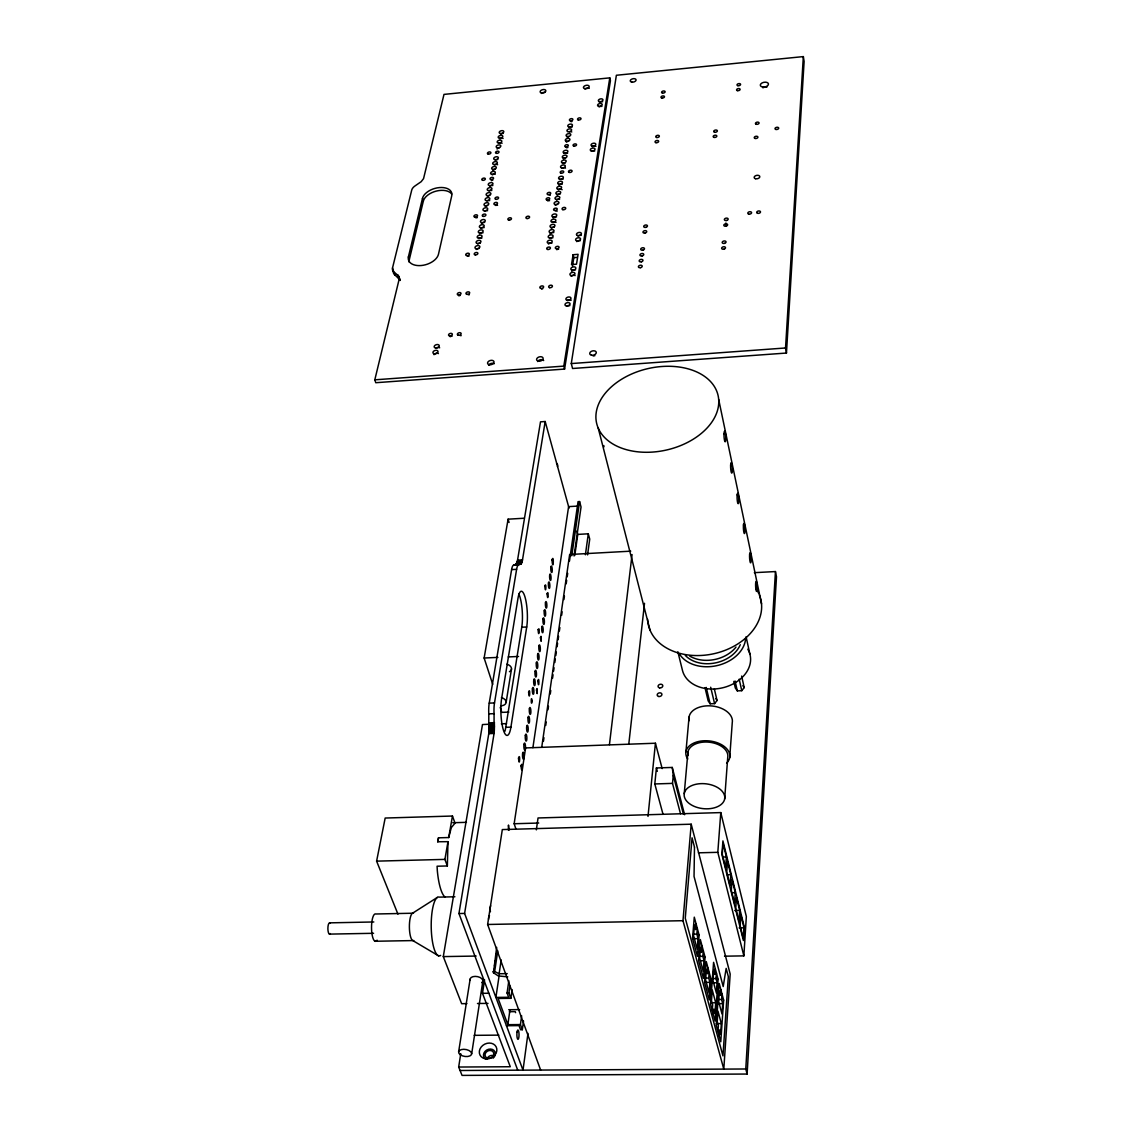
<?xml version="1.0" encoding="UTF-8"?>
<svg xmlns="http://www.w3.org/2000/svg" width="1132" height="1132" viewBox="0 0 1132 1132"><rect width="100%" height="100%" fill="white"/><g stroke="black" fill="none" stroke-linecap="round" stroke-linejoin="round"><path stroke-width="1.5" d="M517.734 1070.179L458.955 913.538L488.783 733.649L488.798 713.868A14.603 3.552 87.9 0 1 489.222 703.142L511.607 569.594A13.768 3.212 87 0 1 513.631 565.179L516.107 564.203L517.409 560.977L540.502 421.84L545.185 421.514L569.028 508.169M527.979 1033.36L523.012 1070.15L464.601 913.425L494.076 733.451L494.076 713.655A14.617 3.523 87.9 0 1 494.5 702.93L516.617 569.325A13.768 3.184 87 0 1 518.626 564.91L521.074 563.934L522.361 560.708L545.185 421.514M460.766 1053.722L458.672 1067.037L462.054 1075.4L747.106 1074.042L745.776 1068.99L775.448 571.561L754.351 572.665M747.106 1074.042L776.495 576.782L775.448 571.561M786.457 353.043L785.537 347.977L803.338 56.6L616.374 75.264L571.278 363.57L572.566 368.494L786.457 353.043L804.116 61.453L803.338 56.6M724.537 956.186L743.866 955.875L746.342 916.496L720.773 812.592L538.04 817.969L536.342 829.869M744.007 927.801L743.328 938.428L740.172 925.792L740.866 915.151L744.007 927.801L739.125 927.886M739.677 910.369L738.984 921.009L735.772 908.175L736.479 897.52L739.677 910.369L734.753 910.468M735.276 892.667L734.555 903.322L731.3 890.276L732.036 879.606L735.276 892.667L731.979 892.738M719.089 1035.624L719.485 1029.936L720.617 1034.068L721.339 1023.569L717.971 1011.131L717.235 1021.644L718.367 1025.804L717.971 1031.478M720.886 989.778L720.49 995.325L719.386 991.151L718.65 1001.509L722.004 1013.961L722.711 1003.617L721.608 999.471L721.99 993.938M730.805 874.668L730.069 885.351L726.758 872.093L727.522 861.41L730.805 874.668L727.48 874.753M712.254 1010.551L712.665 1004.848L711.504 1000.603L712.283 990.076L715.707 1002.754L714.957 1013.282L713.811 1009.065L713.401 1014.767M716.415 972.968L716.004 978.529L717.136 982.746L716.4 993.118L712.976 980.425L713.74 970.039L714.872 974.284L715.283 968.737M726.404 856.952L725.64 867.636L722.287 854.165L723.065 843.467L726.404 856.952L723.065 857.037M729.716 757.577L732.263 722.612A21.791 13.81 5.9 0 0 710.174 705.844A21.791 13.81 5.9 0 0 689.232 720.631M743.866 955.875L717.815 852.325L720.773 812.592M708.009 968.072L707.585 973.732L706.41 969.402L705.604 979.958L709.127 992.891L709.905 982.335L708.745 978.048L709.17 972.388M724.664 798.951A20.404 12.494 6.1 0 0 696.322 784.193A20.404 12.494 6.1 0 0 692.416 805.517A20.404 12.494 6.1 0 0 724.664 798.951L727.734 757.322A20.079 12.537 6 0 0 707.358 742.054A20.079 12.537 6 0 0 688.086 755.412M698.232 951.955L701.67 951.899L702.109 946.225M701.67 951.899L700.482 947.484L699.647 958.068L703.241 971.256L704.047 960.686L702.859 956.299L703.297 950.639M697.312 928.438L696.859 934.112L698.076 938.584L697.227 949.182L693.576 935.725L694.425 925.113L695.656 929.627L696.109 923.938M691.199 824.195L730.182 974.072L723.801 1069.103L682.978 920.698L691.199 824.195L502.325 829.572L487.623 924.476L540.629 1070.065M397.969 914.189L376.602 861.141L385.177 818.04L452.46 816.031L455.036 823.148L451.314 827.619L448.711 837.538L438.494 837.822L437.773 841.741L447.989 841.67L447.352 865.966L437.079 866.221L437.32 870.621A37.526 9.749 89 0 0 444.848 896.94M685.935 751.86L689.063 717.009M684.237 793.631L687.931 752.129M725.754 224.603L725.909 222.976M680.502 813.752L672.507 783.386L673.257 775.349L672.238 767.439L656.404 767.977L654.805 783.952L663.027 814.276M647.999 816.398L655.428 743.229L525.588 747.927L514.154 823.742L515.768 828.567M628.826 743.781L644.518 603.285M609.441 744.63L632.066 554.567M506.443 1025.734L519.022 1025.606L520.536 1029.738L522.333 1029.724L520.437 1024.559L521.654 1015.814M585.4 554.765L588.3 533.809L577.773 534.403L576.853 531.05M522.333 1029.724L523.536 1020.965M587.565 554.878L589.73 539.101L588.3 533.809M520.437 1024.559L507.858 1024.672L498.122 998.466L510.843 998.311L508.891 992.99L509.895 986M571.773 555.77L579.584 501.561L578.056 501.646L569.467 561.104M510.843 998.311L512.088 989.58M574.051 555.953L581.041 506.995L579.584 501.561M507.858 1024.672L509.853 1010.664M574.787 555.416L577.773 534.403M541.789 746.865L569.651 554.51L630.736 551.171M499.269 974.723L495.901 997.433L508.636 997.278L507.065 993.019L508.834 980.779M543.445 741.205L543.954 737.71M545.723 725.471L546.232 721.975M548.001 709.736L548.496 706.241M550.265 694.001L550.775 690.506M552.543 678.266L553.053 674.757M553.548 671.262L554.057 667.767M554.822 662.517L555.317 659.022M555.826 655.527L556.336 652.032M557.086 646.782L557.595 643.287M558.104 639.792L558.6 636.297M559.364 631.048L559.873 627.553M561.642 615.313L562.137 611.818M563.906 599.578L564.415 596.069M566.184 583.829L566.693 580.334M567.189 576.839L567.698 573.344M507.221 973.633L499.127 973.746L501.179 959.922M532.903 747.658L568.604 506.627L577.716 506.089M507.773 976.859L498.292 975.926L493.467 972.756L496.665 947.371M493.467 972.756L493.991 969.303M494.514 965.837L495.292 960.658M495.802 957.205L496.325 953.752M499.127 973.746L494.656 971.539L497.769 950.809M471.662 1053.892L482.855 980.991M458.672 1067.037L510.277 1066.74L482.501 993.33L484.567 979.831M392.521 267.93A10.018 6.085 -17.1 0 0 394.205 272.274L398.351 275.656L399.285 278.684L374.805 379.828L375.767 382.715L564.585 369.074L610.431 80.712L609.794 77.867L443.999 94.395L423.552 178.63L421.203 181.672L415.486 185.606A9.65 5.646 -16.3 0 0 411.723 190.091L392.521 267.93L393.412 270.774A10.018 6.085 -17.1 0 0 395.096 275.118L400.035 279.929M458.616 1051.968L470.134 979.138M510.914 727.126L526.72 626.987A21.536 4.967 87.2 0 0 524.908 596.72A21.536 4.967 87.2 0 0 517.975 598.347L501.632 698.515A22.513 5.349 87.8 0 0 503.471 730.296A22.513 5.349 87.8 0 0 510.914 727.126L505.763 727.324A22.498 5.391 87.9 0 1 504.886 731.329M505.763 727.324L521.753 627.227A21.522 5.009 87.2 0 0 518.753 593.89M564.585 369.074L563.807 366.117L609.794 77.867M500.981 705.816A6.707 4.245 9.5 0 0 506.131 702.293L511.523 668.899M573.103 254.728L571.504 264.591L576.499 264.18L578.084 254.318L573.103 254.728L573.839 257.643L572.495 265.864M466.922 1003.617L461.644 1003.688L443.291 956.597L482.473 724.565L494.557 723.942M492.731 684.365L484.128 658.017L508.098 519.178L523.819 518.258M447.352 865.966L444.904 859.386L447.989 841.67M448.711 837.538L452.46 816.031M437.759 841.953L438.494 837.822M408.44 256.738L422.491 198.341A15.183 8.943 -16.1 0 1 439.329 187.587A15.183 8.943 -16.1 0 1 451.753 195.709L438.48 254.219A15.607 9.452 -16.7 0 1 421.104 265.539A15.607 9.452 -16.7 0 1 408.44 256.738L409.317 259.596A15.593 9.452 -16.7 0 0 409.204 262.143M409.317 259.596L423.326 201.171L422.491 198.341M508.947 830.294L508.48 825.044L508.452 830.322M733.805 681.379L735.305 687.959L737.314 690.874L741.771 690.69L744.205 687.591L741.63 676.073M705.01 687.747L708.151 700.864L710.132 703.793L714.589 703.623L717.051 700.496L714.349 689.02M412.515 913.241L437.362 897.407M573.839 257.643L577.15 257.374M571.278 363.57L785.537 347.977M374.805 379.828L563.807 366.117M517.565 560.142L522.517 559.873M517.409 560.977L522.361 560.708M517.225 561.741L522.192 561.472M517.041 562.42L521.993 562.151M516.829 563L521.781 562.731M516.602 563.495L521.555 563.227M516.348 563.906L521.328 563.637M516.107 564.203L521.074 563.934M515.569 564.5L520.805 564.132M513.631 565.179L518.626 564.91M511.607 569.594L516.617 569.325M521.753 627.227L526.72 626.987M484.128 658.017L497.896 657.395M508.226 656.928L518.569 656.461M489.222 703.142L494.5 702.93M508.848 712.099L501.858 712.368L500.245 707.429M488.798 713.868L494.076 713.655M489.222 722.867L494.5 722.655M501.349 723.829L506.499 723.631M489.307 725.428L494.599 725.216M489.321 726.702L494.599 726.489M489.293 727.961L494.585 727.749M489.25 729.178L494.528 728.98M489.166 730.381L494.458 730.182M489.066 731.527L494.359 731.329M488.939 732.616L494.231 732.418M488.783 733.649L494.076 733.451M654.805 783.952L672.507 783.386M452.786 822.738L466.455 822.341M514.154 823.742L538.733 823.035M698.402 852.821L717.815 852.325M376.602 861.141L444.904 859.386M454.894 896.77L439.372 897.124A29.46 7.712 89.4 0 0 431.235 927.872A29.46 7.712 89.4 0 0 440.645 955.394M458.955 913.538L464.601 913.425M329.737 922.849L373.815 921.972M487.623 924.476L682.978 920.698M329.454 934.112L373.588 933.292M693.392 934.169L696.859 934.112M375.06 941.258L412.812 940.579L438.636 955.847M692.883 938.683L698.076 938.584M443.291 956.597L476.162 956.059M699.42 956.356L702.859 956.299M700.623 960.728L704.047 960.686M493.028 971.567L494.656 971.539M705.335 978.09L708.745 978.048M712.665 978.572L716.004 978.529M706.51 982.378L709.905 982.335M712.127 982.817L717.136 982.746M482.501 993.33L488.868 993.245M507.065 993.019L508.891 992.99M718.282 999.514L721.608 999.471M477.478 1003.504L488.019 1003.377M710.655 1002.825L715.707 1002.754M717.745 1003.674L722.711 1003.617M508.707 1009.73L519.673 1009.603M509.343 1011.697L515.216 1011.626L515.598 1012.673M716.33 1023.625L721.339 1023.569M474.209 1035.341L498.858 1035.129M460.073 1070.49L745.776 1068.99M742.861 685.652L744.205 687.591M715.735 698.543L717.051 700.496M394.205 272.274L395.096 275.118M398.945 276.576L400.162 280.453M398.351 275.656L399.582 278.953M397.94 275.246L398.846 278.104M397.474 274.878L398.379 277.736M508.098 519.178L509.075 522.475M656.404 767.977L657.31 771.345M655.428 743.229L662.178 768.586M672.238 767.439L684.619 814.729M673.257 775.349L683.431 814.191M598.234 428.137L649.994 630.043M677.856 651.749L682.497 670.526A34.696 26.093 -12.2 0 0 726.319 686.77A34.696 26.093 -12.2 0 0 747.799 649.188M706.198 687.407L710.132 703.793M710.684 687.223L714.589 703.623M735.064 681.011L737.314 690.874M739.182 679.172L741.771 690.69M746.087 636.722L749.851 653.928M718.678 399.44A62.288 41.742 -12.9 0 1 629.505 450.451A62.288 41.742 -12.9 0 1 623.831 377.932A62.288 41.742 -12.9 0 1 718.678 399.44L761.525 603.894M413.788 940.508A13.782 3.736 89.6 0 1 409.388 927.094A13.782 3.736 89.6 0 1 413.491 913.213L375.881 913.991A13.725 3.92 89.8 0 0 371.579 929.613A13.725 3.92 89.8 0 0 377.069 940.183M330.318 933.575A5.646 1.712 -89.9 0 1 327.884 928.749A5.646 1.712 -89.9 0 1 330.176 923.16M470.261 980.086A6.424 3.566 9.3 0 1 477.69 976.661A6.424 3.566 9.3 0 1 481.808 982.647M735.998 647.08A30.861 22.951 -12.3 0 1 689.643 656.022M759.247 594.654A57.647 42.408 -12.4 0 1 713.768 653.744A57.647 42.408 -12.4 0 1 647.603 619.246M756.204 588.994A57.647 42.408 -12.4 0 1 758.596 593.21M603.993 446.857A5.264 1.09 86.9 0 1 603.823 445.583M745.663 638.363A35.007 26.064 -12.3 0 1 717.872 665.404A35.007 26.064 -12.3 0 1 679.837 654.607M740.271 644.702A31.088 23.149 -12.3 0 1 715.084 662.97A31.088 23.149 -12.3 0 1 685.327 655.428M423.326 201.171A15.169 8.943 -16.1 0 1 436.287 191.082A15.169 8.943 -16.1 0 1 451.668 193.996M484.666 211.217A2.462 1.472 -15.4 0 1 487.595 210.722M485.288 206.491A2.448 1.457 -15.4 0 1 487.51 205.543M487.326 200.803A2.448 1.457 -15.3 0 1 489.703 200.59M487.397 196.402A2.434 1.443 -15.3 0 1 489.604 195.454M489.434 190.756A2.434 1.443 -15.3 0 1 491.783 190.544M489.93 186.058A2.434 1.429 -15.2 0 1 492.83 185.563M560.694 179.422A2.448 1.457 -14.1 0 1 563.085 179.21M558.854 185.054A2.448 1.457 -14.1 0 1 562.208 184.205M558.401 189.737A2.462 1.472 -14.1 0 1 562.109 189.723M557.071 195.143A2.462 1.472 -14.2 0 1 559.901 194.18M556.619 199.869A2.476 1.486 -14.2 0 1 559.562 199.359M555.274 205.331A2.476 1.486 -14.2 0 1 557.51 204.368M497.104 149.028A2.391 1.387 -15 0 1 499.552 147.754M499.353 143.269A2.377 1.373 -14.9 0 1 502.099 143.24M499.835 138.783A2.377 1.373 -14.9 0 1 503.089 138.472M500.825 134.043A2.363 1.358 -14.9 0 1 503.117 133.463M495.363 160.164A2.405 1.401 -15 0 1 497.684 159.57M494.868 164.748A2.405 1.401 -15.1 0 1 497.627 164.72M492.887 170.253A2.405 1.415 -15.1 0 1 495.052 169.319M492.293 174.809A2.42 1.415 -15.2 0 1 495.165 174.314M562.675 168.144A2.434 1.443 -14 0 1 565.505 168.116M563.014 163.503A2.434 1.429 -14 0 1 565.363 162.909M563.439 158.933A2.42 1.429 -14 0 1 565.618 158.013M565.264 153.443A2.42 1.415 -13.9 0 1 567.613 153.216M566.396 142.179A2.405 1.401 -13.9 0 1 568.547 141.259M567.231 137.382A2.391 1.387 -13.8 0 1 568.773 136.576M569.608 131.793A2.391 1.387 -13.8 0 1 571.802 131.963M569.863 127.251A2.391 1.373 -13.8 0 1 572.184 127.025M476.289 249.45A2.505 1.528 -15.7 0 1 479.161 248.474M477.846 243.819A2.49 1.514 -15.7 0 1 480.265 243.21M479.487 238.272A2.49 1.514 -15.6 0 1 481.907 238.074M479.586 233.716A2.49 1.5 -15.6 0 1 482.982 232.852M481.128 228.169A2.476 1.5 -15.6 0 1 484.072 227.659M481.44 223.754A2.476 1.486 -15.5 0 1 484.595 222.396M548.468 244.017A2.519 1.542 -14.5 0 1 551.935 243.139M549.855 238.357A2.519 1.542 -14.4 0 1 552.855 237.847M550.025 233.857A2.505 1.528 -14.4 0 1 553.774 232.584M551.256 228.211A2.505 1.528 -14.4 0 1 554.128 227.235M553.166 222.339A2.49 1.514 -14.3 0 1 556.053 222.339M553.081 217.797A2.49 1.5 -14.3 0 1 556.505 216.948M599.408 102.602A2.363 1.358 -13.3 0 1 602.649 101.781M599.069 106.932A2.377 1.358 -13.3 0 1 601.899 106.422M576.768 241.625A2.533 1.557 -14 0 1 580.235 240.762M578.084 235.965A2.519 1.542 -13.9 0 1 581.098 235.456M592.602 146.665A2.42 1.415 -13.5 0 1 595.941 146.353M592.942 151.051A2.42 1.429 -13.5 0 1 594.71 151.023M436.103 348.076A2.618 1.656 -17 0 1 439.669 347.807M434.023 354.698A2.618 1.67 -17.1 0 1 438.409 353.594M541.436 93.447A2.915 1.656 -14.1 0 1 544.803 92.357M585.159 88.805A2.929 1.656 -13.5 0 1 589.206 88.395M488.642 365.127A3.311 2.137 -16.1 0 1 494.203 363.74M537.643 361.547A3.325 2.151 -15.2 0 1 540.629 359.707A3.325 2.151 -15.2 0 1 543.671 360.57M566.665 306.178A2.604 1.656 -14.4 0 1 569.778 305.668M567.585 300.546A2.604 1.641 -14.4 0 1 571.165 300.263M571.717 271.213A2.561 1.599 -14.2 0 1 575.537 269.897M571.136 276.265A2.575 1.599 -14.2 0 1 575.141 275.6M555.869 211.118A1.868 1.118 -14.3 0 1 557.213 211.104M566.538 147.783A1.811 1.061 -13.9 0 1 567.896 147.542M491.472 180.639A1.811 1.075 -15.2 0 1 492.788 180.2M475.865 217.91A1.854 1.104 -15.6 0 1 477.237 217.669M547.761 200.972A1.854 1.104 -14.4 0 1 549.572 200.661M549.855 195.256A1.84 1.104 -14.3 0 1 550.308 195.256M495.774 205.486A1.84 1.104 -15.2 0 1 497.556 205.331M467.686 256.327A1.882 1.146 -15.9 0 1 469.087 256.087M458.87 295.905A1.91 1.189 -16.3 0 1 460.257 295.438M468.407 294.815A1.924 1.189 -16.1 0 1 469.37 294.745M450.182 336.742A1.953 1.231 -16.7 0 1 452.064 336.261M460.243 335.596A1.953 1.231 -16.5 0 1 461.177 335.652M556.774 249.705A1.896 1.174 -14.4 0 1 558.628 249.252M541.676 289.113A1.939 1.203 -14.8 0 1 542.638 288.83M571.108 121.732A1.783 1.033 -13.8 0 1 572.014 121.506M490.425 911.713A3.835 0.934 89 0 1 490.651 905.77M488.557 919.311A3.849 0.934 89.1 0 1 489.519 915.802M762.883 87.815A4.118 2.363 -10.7 0 1 766.93 87.093M593.168 356.028A3.354 2.179 -14.1 0 1 594.866 355.703M556.562 463.328A4.67 3.269 9 0 1 557.482 466.625M510.518 670.922A6.622 4.259 9.5 0 1 509.428 671.672M506.881 664.173A6.622 4.259 9.5 0 1 511.24 669.974M501.434 697.581A6.707 4.245 9.5 0 1 506.131 702.293M485.77 1059.113A6.155 5.165 -27 0 1 485.048 1051.373A6.155 5.165 -27 0 1 493.835 1050.284A6.155 5.165 -27 0 1 493.043 1058.208M487.071 1059A4.514 3.792 -27.1 0 1 494.302 1056.099M687.761 759.034A22.088 13.782 6 0 1 709.24 740.922A22.088 13.782 6 0 1 726.631 763.053M537.827 681.153C539.016 691.977 539.455 674.191 537.827 681.153M544.817 586.235C545.836 596.677 546.515 580.32 544.817 586.235M694.482 847.09L694.043 876.437L723.192 986.552L726.164 968.398L728.329 976.633L722.966 1055.873L685.27 918.193L692.062 837.822L694.482 847.09M532.196 701.274C530.908 708.335 530.95 692.798 532.196 701.274M551.992 559.972C553.18 573.924 554.213 552.826 551.992 559.972M540.445 637.684L541.153 641.292L540.997 636.326L540.445 637.684M547.096 593.833C548.015 604.573 548.85 588.371 547.096 593.833M528.602 692.147C529.62 703.425 530.441 685.865 528.602 692.147M536.483 690.011L537.191 693.633L537.049 688.581L536.483 690.011M518.498 758.143C519.517 769.661 520.451 751.492 518.498 758.143M521.017 765.869C522.022 777.33 522.942 759.204 521.017 765.869M538.139 629.689C538.691 640.429 540.247 625.204 538.139 629.689M744.262 926.867L743.399 940.536L721.919 854.646L722.923 840.892L744.262 926.867M723.645 1000.136L720.773 1041.794L716.259 1025.238L719.216 983.51L723.645 1000.136M718.098 979.307L715.127 1021.064L710.514 1004.183L713.585 962.342L718.098 979.307M710.91 978.826L709.354 999.924L704.642 982.689L706.255 961.563L710.91 978.826M705.08 957.205L703.453 978.345L698.656 960.771L700.326 939.588L705.08 957.205M699.123 935.145L697.453 956.328L692.558 938.386L694.284 917.161L699.123 935.145M645.919 227.334L645.438 227.419A1.91 1.174 -12.8 0 1 643.952 225.848A1.91 1.174 -12.8 0 1 647.122 225.31A1.91 1.174 -12.8 0 1 645.919 227.334M645.183 232.994L644.688 233.079A1.91 1.174 -12.8 0 1 643.217 231.494A1.91 1.174 -12.8 0 1 646.386 230.956A1.91 1.174 -12.8 0 1 645.183 232.994M726.631 220.471L726.136 220.542A1.924 1.189 -11.3 0 1 724.565 218.971A1.924 1.189 -11.3 0 1 727.777 218.434A1.924 1.189 -11.3 0 1 726.631 220.471M726.107 226.145L725.598 226.23A1.939 1.189 -11.3 0 1 724.041 224.645A1.939 1.189 -11.3 0 1 727.253 224.108A1.939 1.189 -11.3 0 1 726.107 226.145M642.934 250.13L642.438 250.214A1.924 1.203 -12.9 0 1 640.953 248.601A1.924 1.203 -12.9 0 1 644.15 248.078A1.924 1.203 -12.9 0 1 642.934 250.13M642.184 255.917L641.674 256.002A1.939 1.203 -12.9 0 1 640.188 254.375A1.939 1.203 -12.9 0 1 643.4 253.837A1.939 1.203 -12.9 0 1 642.184 255.917M724.494 243.366L723.999 243.451A1.953 1.217 -11.4 0 1 722.414 241.838A1.953 1.217 -11.4 0 1 725.669 241.286A1.953 1.217 -11.4 0 1 724.494 243.366M641.405 261.803L640.91 261.888A1.939 1.217 -12.9 0 1 639.41 260.261A1.939 1.217 -12.9 0 1 642.636 259.723A1.939 1.217 -12.9 0 1 641.405 261.803M723.956 249.167L723.461 249.252A1.953 1.217 -11.4 0 1 721.876 247.625A1.953 1.217 -11.4 0 1 725.131 247.087A1.953 1.217 -11.4 0 1 723.956 249.167M640.641 267.647L640.146 267.732A1.953 1.217 -12.9 0 1 638.646 266.091A1.953 1.217 -12.9 0 1 641.872 265.553A1.953 1.217 -12.9 0 1 640.641 267.647M460.257 1054.727A6.594 3.523 9.3 0 0 471.337 1054.769A6.594 3.523 9.3 0 0 463.809 1049.293A6.594 3.523 9.3 0 0 460.257 1054.727M755.667 583.008A5.052 0.75 87.3 0 0 756.445 591.328A5.052 0.75 87.3 0 0 757.025 584.862A5.052 0.75 87.3 0 0 755.667 583.008M749.625 554.298A5.108 0.764 87.2 0 0 750.431 562.731A5.108 0.764 87.2 0 0 751.025 556.265A5.108 0.764 87.2 0 0 749.625 554.298M743.455 524.937A5.151 0.792 87.1 0 0 744.276 533.483A5.151 0.792 87.1 0 0 744.884 527.017A5.151 0.792 87.1 0 0 743.455 524.937M737.144 494.896A5.207 0.807 87 0 0 737.979 503.57A5.207 0.807 87 0 0 738.616 497.104A5.207 0.807 87 0 0 737.144 494.896M730.621 465.238A5.264 0.821 86.9 0 0 731.753 473.119A5.264 0.821 86.9 0 0 732.036 465.224A5.264 0.821 86.9 0 0 730.621 465.238M723.999 433.782A5.335 0.849 86.8 0 0 725.159 441.805A5.335 0.849 86.8 0 0 725.471 433.881A5.335 0.849 86.8 0 0 723.999 433.782M484.411 210.849A2.462 1.472 -15.4 0 0 487.722 208.698A2.462 1.472 -15.4 0 0 483.873 208.359A2.462 1.472 -15.4 0 0 484.411 210.849M485.472 205.755A2.448 1.457 -15.4 0 0 488.769 203.619A2.448 1.457 -15.4 0 0 484.949 203.279A2.448 1.457 -15.4 0 0 485.472 205.755M486.534 200.689A2.448 1.457 -15.3 0 0 489.831 198.553A2.448 1.457 -15.3 0 0 486.01 198.227A2.448 1.457 -15.3 0 0 486.534 200.689M487.595 195.652A2.448 1.443 -15.3 0 0 490.878 193.515A2.448 1.443 -15.3 0 0 487.057 193.19A2.448 1.443 -15.3 0 0 487.595 195.652M488.642 190.629A2.434 1.443 -15.3 0 0 491.925 188.506A2.434 1.443 -15.3 0 0 488.118 188.195A2.434 1.443 -15.3 0 0 488.642 190.629M489.689 185.634A2.434 1.429 -15.2 0 0 492.958 183.525A2.434 1.429 -15.2 0 0 489.166 183.2A2.434 1.429 -15.2 0 0 489.689 185.634M555.628 204.581A2.476 1.486 -14.2 0 0 558.911 202.416A2.476 1.486 -14.2 0 0 554.991 202.09A2.476 1.486 -14.2 0 0 555.628 204.581M555.968 199.374A2.476 1.486 -14.2 0 0 559.816 197.704A2.476 1.486 -14.2 0 0 556.435 196.699A2.476 1.486 -14.2 0 0 555.968 199.374M556.859 194.28A2.462 1.472 -14.2 0 0 560.708 192.624A2.462 1.472 -14.2 0 0 557.326 191.619A2.462 1.472 -14.2 0 0 556.859 194.28M557.751 189.214A2.462 1.472 -14.1 0 0 561.585 187.572A2.462 1.472 -14.1 0 0 558.217 186.568A2.462 1.472 -14.1 0 0 557.751 189.214M558.642 184.176A2.448 1.457 -14.1 0 0 562.462 182.535A2.448 1.457 -14.1 0 0 559.109 181.545A2.448 1.457 -14.1 0 0 558.642 184.176M559.533 179.167A2.448 1.457 -14.1 0 0 563.34 177.526A2.448 1.457 -14.1 0 0 559.986 176.55A2.448 1.457 -14.1 0 0 559.533 179.167M492.052 174.37A2.42 1.415 -15.2 0 0 495.292 172.276A2.42 1.415 -15.2 0 0 491.514 171.965A2.42 1.415 -15.2 0 0 492.052 174.37M493.085 169.446A2.405 1.415 -15.1 0 0 496.325 167.366A2.405 1.415 -15.1 0 0 492.547 167.069A2.405 1.415 -15.1 0 0 493.085 169.446M494.104 164.55A2.405 1.401 -15.1 0 0 497.344 162.484A2.405 1.401 -15.1 0 0 493.58 162.187A2.405 1.401 -15.1 0 0 494.104 164.55M495.123 159.683A2.405 1.401 -15 0 0 498.349 157.617A2.405 1.401 -15 0 0 494.599 157.32A2.405 1.401 -15 0 0 495.123 159.683M561.514 167.861A2.434 1.429 -14 0 0 565.307 166.234A2.434 1.429 -14 0 0 561.967 165.272A2.434 1.429 -14 0 0 561.514 167.861M562.392 162.923A2.434 1.429 -14 0 0 566.17 161.31A2.434 1.429 -14 0 0 562.845 160.348A2.434 1.429 -14 0 0 562.392 162.923M563.255 158.013A2.42 1.415 -14 0 0 567.019 156.4A2.42 1.415 -14 0 0 563.708 155.452A2.42 1.415 -14 0 0 563.255 158.013M564.118 153.131A2.42 1.415 -13.9 0 0 567.868 151.518A2.42 1.415 -13.9 0 0 564.557 150.57A2.42 1.415 -13.9 0 0 564.118 153.131M497.613 147.825A2.391 1.387 -15 0 0 500.811 145.773A2.391 1.387 -15 0 0 497.075 145.49A2.391 1.387 -15 0 0 497.613 147.825M498.618 143.042A2.377 1.373 -14.9 0 0 501.801 140.991A2.377 1.373 -14.9 0 0 498.08 140.722A2.377 1.373 -14.9 0 0 498.618 143.042M499.608 138.274A2.377 1.373 -14.9 0 0 502.806 136.236A2.377 1.373 -14.9 0 0 499.085 135.953A2.377 1.373 -14.9 0 0 499.608 138.274M500.613 133.519A2.363 1.358 -14.9 0 0 503.782 131.496A2.363 1.358 -14.9 0 0 500.075 131.227A2.363 1.358 -14.9 0 0 500.613 133.519M566.212 141.231A2.405 1.401 -13.9 0 0 569.948 139.646A2.405 1.401 -13.9 0 0 566.651 138.712A2.405 1.401 -13.9 0 0 566.212 141.231M567.061 136.434A2.405 1.387 -13.9 0 0 570.783 134.835A2.405 1.387 -13.9 0 0 567.5 133.916A2.405 1.387 -13.9 0 0 567.061 136.434M567.896 131.652A2.391 1.387 -13.8 0 0 571.618 130.067A2.391 1.387 -13.8 0 0 568.335 129.147A2.391 1.387 -13.8 0 0 567.896 131.652M568.731 126.883A2.391 1.373 -13.8 0 0 572.452 125.298A2.391 1.373 -13.8 0 0 569.17 124.393A2.391 1.373 -13.8 0 0 568.731 126.883M548.808 243.352A2.519 1.542 -14.5 0 0 552.161 241.13A2.519 1.542 -14.5 0 0 548.171 240.748A2.519 1.542 -14.5 0 0 548.808 243.352M549.742 238.045A2.519 1.542 -14.4 0 0 553.081 235.824A2.519 1.542 -14.4 0 0 549.105 235.456A2.519 1.542 -14.4 0 0 549.742 238.045M550.661 232.768A2.519 1.528 -14.4 0 0 554.001 230.56A2.519 1.528 -14.4 0 0 550.039 230.192A2.519 1.528 -14.4 0 0 550.661 232.768M551.595 227.518A2.505 1.514 -14.4 0 0 554.921 225.31A2.505 1.514 -14.4 0 0 550.959 224.957A2.505 1.514 -14.4 0 0 551.595 227.518M552.515 222.282A2.505 1.514 -14.3 0 0 555.826 220.089A2.505 1.514 -14.3 0 0 551.878 219.735A2.505 1.514 -14.3 0 0 552.515 222.282M553.421 217.089A2.49 1.5 -14.3 0 0 556.732 214.896A2.49 1.5 -14.3 0 0 552.798 214.556A2.49 1.5 -14.3 0 0 553.421 217.089M476.459 248.799A2.505 1.528 -15.7 0 0 479.841 246.578A2.505 1.528 -15.7 0 0 475.921 246.21A2.505 1.528 -15.7 0 0 476.459 248.799M477.562 243.522A2.505 1.514 -15.7 0 0 480.93 241.314A2.505 1.514 -15.7 0 0 477.039 240.946A2.505 1.514 -15.7 0 0 477.562 243.522M478.666 238.258A2.49 1.514 -15.6 0 0 482.02 236.064A2.49 1.514 -15.6 0 0 478.128 235.697A2.49 1.514 -15.6 0 0 478.666 238.258M479.756 233.036A2.49 1.5 -15.6 0 0 483.109 230.843A2.49 1.5 -15.6 0 0 479.232 230.489A2.49 1.5 -15.6 0 0 479.756 233.036M480.845 227.829A2.476 1.486 -15.6 0 0 484.185 225.65A2.476 1.486 -15.6 0 0 480.322 225.296A2.476 1.486 -15.6 0 0 480.845 227.829M481.935 222.65A2.476 1.486 -15.5 0 0 485.26 220.485A2.476 1.486 -15.5 0 0 481.397 220.132A2.476 1.486 -15.5 0 0 481.935 222.65M598.531 106.252A2.377 1.358 -13.3 0 0 602.21 104.682A2.377 1.358 -13.3 0 0 598.927 103.804A2.377 1.358 -13.3 0 0 598.531 106.252M599.295 101.597A2.363 1.358 -13.3 0 0 602.96 100.026A2.363 1.358 -13.3 0 0 599.691 99.149A2.363 1.358 -13.3 0 0 599.295 101.597M576.598 240.847A2.533 1.557 -14 0 0 580.532 239.135A2.533 1.557 -14 0 0 577.051 238.06A2.533 1.557 -14 0 0 576.598 240.847M577.462 235.527A2.533 1.542 -13.9 0 0 581.395 233.829A2.533 1.542 -13.9 0 0 577.914 232.753A2.533 1.542 -13.9 0 0 577.462 235.527M591.258 150.938A2.42 1.429 -13.5 0 0 595.022 149.325A2.42 1.429 -13.5 0 0 591.668 148.377A2.42 1.429 -13.5 0 0 591.258 150.938M592.05 146.07A2.42 1.415 -13.5 0 0 595.8 144.457A2.42 1.415 -13.5 0 0 592.461 143.509A2.42 1.415 -13.5 0 0 592.05 146.07M435.707 348.019A2.618 1.656 -17 0 0 439.258 345.642A2.618 1.656 -17 0 0 435.212 345.175A2.618 1.656 -17 0 0 435.707 348.019M434.447 353.821A2.618 1.67 -17.1 0 0 437.999 351.429A2.618 1.67 -17.1 0 0 433.952 350.962A2.618 1.67 -17.1 0 0 434.447 353.821M541.874 93.022A2.915 1.656 -14.1 0 0 545.822 90.588A2.915 1.656 -14.1 0 0 541.266 90.22A2.915 1.656 -14.1 0 0 541.874 93.022M584.636 88.636A2.929 1.656 -13.5 0 0 589.178 86.697A2.929 1.656 -13.5 0 0 585.145 85.636A2.929 1.656 -13.5 0 0 584.636 88.636M489.533 364.787A3.325 2.137 -16.1 0 0 494.005 361.745A3.325 2.137 -16.1 0 0 488.812 361.15A3.325 2.137 -16.1 0 0 489.533 364.787M538.662 361.193A3.339 2.151 -15.2 0 0 543.105 358.151A3.339 2.151 -15.2 0 0 537.841 357.542A3.339 2.151 -15.2 0 0 538.662 361.193M571.533 275.656A2.575 1.599 -14.2 0 0 574.929 273.364A2.575 1.599 -14.2 0 0 570.853 272.968A2.575 1.599 -14.2 0 0 571.533 275.656M571.844 270.053A2.561 1.599 -14.2 0 0 575.834 268.312A2.561 1.599 -14.2 0 0 572.311 267.18A2.561 1.599 -14.2 0 0 571.844 270.053M566.594 306.022A2.604 1.656 -14.4 0 0 570.047 303.673A2.604 1.656 -14.4 0 0 565.915 303.249A2.604 1.656 -14.4 0 0 566.594 306.022M567.5 300.376A2.604 1.641 -14.4 0 0 570.952 298.041A2.604 1.641 -14.4 0 0 566.821 297.617A2.604 1.641 -14.4 0 0 567.5 300.376M508.976 220.117A1.868 1.118 -15.1 0 0 511.466 218.49A1.868 1.118 -15.1 0 0 508.551 218.221A1.868 1.118 -15.1 0 0 508.976 220.117M527.073 218.547A1.868 1.118 -14.8 0 0 529.564 216.905A1.868 1.118 -14.8 0 0 526.621 216.651A1.868 1.118 -14.8 0 0 527.073 218.547M554.737 210.481A1.868 1.118 -14.3 0 0 557.213 208.854A1.868 1.118 -14.3 0 0 554.27 208.599A1.868 1.118 -14.3 0 0 554.737 210.481M562.802 209.661A1.868 1.118 -14.1 0 0 565.717 208.415A1.868 1.118 -14.1 0 0 563.156 207.637A1.868 1.118 -14.1 0 0 562.802 209.661M560.878 173.139A1.825 1.09 -14.1 0 0 563.722 171.923A1.825 1.09 -14.1 0 0 561.217 171.187A1.825 1.09 -14.1 0 0 560.878 173.139M569.382 172.432A1.84 1.09 -13.9 0 0 572.085 171.045A1.84 1.09 -13.9 0 0 569.382 170.507A1.84 1.09 -13.9 0 0 569.382 172.432M565.519 146.82A1.811 1.061 -13.9 0 0 568.321 145.618A1.811 1.061 -13.9 0 0 565.844 144.91A1.811 1.061 -13.9 0 0 565.519 146.82M573.839 146.07A1.811 1.061 -13.8 0 0 576.57 144.783A1.811 1.061 -13.8 0 0 573.981 144.189A1.811 1.061 -13.8 0 0 573.839 146.07M496.594 153.372A1.797 1.047 -15 0 0 499 151.829A1.797 1.047 -15 0 0 496.198 151.617A1.797 1.047 -15 0 0 496.594 153.372M488.175 154.079A1.797 1.047 -15.1 0 0 490.906 152.806A1.797 1.047 -15.1 0 0 488.387 152.212A1.797 1.047 -15.1 0 0 488.175 154.079M491.104 179.606A1.825 1.075 -15.2 0 0 493.538 178.035A1.825 1.075 -15.2 0 0 490.708 177.795A1.825 1.075 -15.2 0 0 491.104 179.606M482.699 180.328A1.811 1.061 -15.3 0 0 485.345 178.898A1.811 1.061 -15.3 0 0 482.657 178.446A1.811 1.061 -15.3 0 0 482.699 180.328M483.053 216.354A1.854 1.104 -15.5 0 0 485.897 215.023A1.854 1.104 -15.5 0 0 483.322 214.344A1.854 1.104 -15.5 0 0 483.053 216.354M475.03 217.146A1.854 1.104 -15.6 0 0 477.534 215.519A1.854 1.104 -15.6 0 0 474.648 215.264A1.854 1.104 -15.6 0 0 475.03 217.146M495.844 199.289A1.84 1.09 -15.2 0 0 498.589 197.902A1.84 1.09 -15.2 0 0 495.929 197.336A1.84 1.09 -15.2 0 0 495.844 199.289M548.256 194.676A1.854 1.104 -14.3 0 0 550.704 193.077A1.854 1.104 -14.3 0 0 547.789 192.822A1.854 1.104 -14.3 0 0 548.256 194.676M547.053 200.039A1.854 1.104 -14.4 0 0 549.756 198.609A1.854 1.104 -14.4 0 0 547.025 198.086A1.854 1.104 -14.4 0 0 547.053 200.039M494.995 204.708A1.84 1.104 -15.2 0 0 497.472 203.095A1.84 1.104 -15.2 0 0 494.585 202.84A1.84 1.104 -15.2 0 0 494.995 204.708M458.177 335.214A1.953 1.231 -16.5 0 0 461.148 333.756A1.953 1.231 -16.5 0 0 458.418 332.992A1.953 1.231 -16.5 0 0 458.177 335.214M467.063 294.348A1.924 1.189 -16.1 0 0 469.667 292.636A1.924 1.189 -16.1 0 0 466.681 292.325A1.924 1.189 -16.1 0 0 467.063 294.348M475.327 254.912A1.882 1.146 -15.8 0 0 477.874 253.243A1.882 1.146 -15.8 0 0 474.931 252.96A1.882 1.146 -15.8 0 0 475.327 254.912M466.823 255.62A1.882 1.146 -15.9 0 0 469.37 253.95A1.882 1.146 -15.9 0 0 466.441 253.667A1.882 1.146 -15.9 0 0 466.823 255.62M458.418 295.042A1.924 1.189 -16.3 0 0 461.007 293.329A1.924 1.189 -16.3 0 0 458.036 293.018A1.924 1.189 -16.3 0 0 458.418 295.042M449.687 335.949A1.953 1.231 -16.7 0 0 452.333 334.181A1.953 1.231 -16.7 0 0 449.305 333.841A1.953 1.231 -16.7 0 0 449.687 335.949M540.686 288.363A1.939 1.203 -14.8 0 0 543.629 286.962A1.939 1.203 -14.8 0 0 540.898 286.198A1.939 1.203 -14.8 0 0 540.686 288.363M549.628 287.684A1.939 1.217 -14.6 0 0 552.43 286.141A1.939 1.217 -14.6 0 0 549.529 285.561A1.939 1.217 -14.6 0 0 549.628 287.684M547.888 249.493A1.896 1.16 -14.5 0 0 550.407 247.809A1.896 1.16 -14.5 0 0 547.407 247.526A1.896 1.16 -14.5 0 0 547.888 249.493M556.519 248.771A1.896 1.16 -14.4 0 0 559.052 247.087A1.896 1.16 -14.4 0 0 556.038 246.804A1.896 1.16 -14.4 0 0 556.519 248.771M578.24 119.95A1.783 1.033 -13.6 0 0 581.013 118.775A1.783 1.033 -13.6 0 0 578.551 118.096A1.783 1.033 -13.6 0 0 578.24 119.95M570.103 120.728A1.783 1.033 -13.8 0 0 572.877 119.553A1.783 1.033 -13.8 0 0 570.429 118.874A1.783 1.033 -13.8 0 0 570.103 120.728M532.436 688.681A3.424 0.778 87.6 0 0 533.115 694.241A3.424 0.778 87.6 0 0 533.809 689.699A3.424 0.778 87.6 0 0 532.436 688.681M533.752 680.035A3.41 0.778 87.6 0 0 534.431 685.596A3.41 0.778 87.6 0 0 535.111 681.082A3.41 0.778 87.6 0 0 533.752 680.035M535.054 671.46A3.396 0.764 87.5 0 0 535.719 677.007A3.396 0.764 87.5 0 0 536.398 672.521A3.396 0.764 87.5 0 0 535.054 671.46M536.342 662.942A3.396 0.764 87.5 0 0 537.021 668.474A3.396 0.764 87.5 0 0 537.686 664.017A3.396 0.764 87.5 0 0 536.342 662.942M537.629 654.48A3.382 0.764 87.4 0 0 538.294 659.998A3.382 0.764 87.4 0 0 538.959 655.57A3.382 0.764 87.4 0 0 537.629 654.48M538.903 646.075A3.368 0.75 87.4 0 0 539.568 651.579A3.368 0.75 87.4 0 0 540.233 647.164A3.368 0.75 87.4 0 0 538.903 646.075M541.775 627.17A3.339 0.75 87.3 0 0 542.426 632.647A3.339 0.75 87.3 0 0 543.091 628.302A3.339 0.75 87.3 0 0 541.775 627.17M543.02 618.949A3.325 0.736 87.2 0 0 543.671 624.397A3.325 0.736 87.2 0 0 544.322 620.095A3.325 0.736 87.2 0 0 543.02 618.949M544.251 610.771A3.311 0.736 87.2 0 0 544.917 616.218A3.311 0.736 87.2 0 0 545.553 611.931A3.311 0.736 87.2 0 0 544.251 610.771M545.482 602.649A3.297 0.736 87.1 0 0 546.148 608.082A3.297 0.736 87.1 0 0 546.784 603.823A3.297 0.736 87.1 0 0 545.482 602.649M548.482 582.952A3.269 0.722 87 0 0 549.119 588.343A3.269 0.722 87 0 0 549.756 584.154A3.269 0.722 87 0 0 548.482 582.952M549.685 575.014A3.254 0.722 87 0 0 550.322 580.391A3.254 0.722 87 0 0 550.959 576.23A3.254 0.722 87 0 0 549.685 575.014M550.874 567.118A3.254 0.708 86.9 0 0 551.525 572.481A3.254 0.708 86.9 0 0 552.147 568.349A3.254 0.708 86.9 0 0 550.874 567.118M522.602 753.502A3.523 0.821 88 0 0 523.309 759.19A3.523 0.821 88 0 0 524.031 754.393A3.523 0.821 88 0 0 522.602 753.502M523.975 744.432A3.509 0.807 88 0 0 524.682 750.091A3.509 0.807 88 0 0 525.404 745.337A3.509 0.807 88 0 0 523.975 744.432M525.347 735.418A3.495 0.807 87.9 0 0 526.04 741.064A3.495 0.807 87.9 0 0 526.762 736.338A3.495 0.807 87.9 0 0 525.347 735.418M526.705 726.461A3.481 0.807 87.9 0 0 527.399 732.093A3.481 0.807 87.9 0 0 528.106 727.409A3.481 0.807 87.9 0 0 526.705 726.461M528.05 717.575A3.467 0.792 87.8 0 0 528.743 723.192A3.467 0.792 87.8 0 0 529.451 718.537A3.467 0.792 87.8 0 0 528.05 717.575M529.394 708.731A3.453 0.792 87.7 0 0 530.087 714.349A3.453 0.792 87.7 0 0 530.781 709.722A3.453 0.792 87.7 0 0 529.394 708.731M517.027 1032.115A4.712 1.09 89.6 0 0 517.947 1039.346A4.712 1.09 89.6 0 0 518.895 1032.441A4.712 1.09 89.6 0 0 517.027 1032.115M762.685 87.008A4.118 2.363 -10.7 0 0 768.444 83.895A4.118 2.363 -10.7 0 0 762.034 82.961A4.118 2.363 -10.7 0 0 762.685 87.008M755.454 178.7A2.844 1.712 -10.8 0 0 759.798 176.804A2.844 1.712 -10.8 0 0 755.695 175.672A2.844 1.712 -10.8 0 0 755.454 178.7M775.887 129.444A1.868 1.09 -10.5 0 0 778.703 128.213A1.868 1.09 -10.5 0 0 776.014 127.506A1.868 1.09 -10.5 0 0 775.887 129.444M756.261 124.265A1.854 1.09 -10.8 0 0 759.077 123.048A1.854 1.09 -10.8 0 0 756.417 122.355A1.854 1.09 -10.8 0 0 756.261 124.265M755.086 138.444A1.868 1.104 -10.8 0 0 757.916 137.213A1.868 1.104 -10.8 0 0 755.242 136.491A1.868 1.104 -10.8 0 0 755.086 138.444M757.563 213.297A1.939 1.189 -10.7 0 0 760.506 212.009A1.939 1.189 -10.7 0 0 757.718 211.203A1.939 1.189 -10.7 0 0 757.563 213.297M748.648 214.061A1.939 1.189 -10.9 0 0 751.591 212.774A1.939 1.189 -10.9 0 0 748.818 211.967A1.939 1.189 -10.9 0 0 748.648 214.061M737.823 85.664A1.811 1.033 -11.1 0 0 740.583 84.49A1.811 1.033 -11.1 0 0 737.993 83.825A1.811 1.033 -11.1 0 0 737.823 85.664M737.357 90.631A1.811 1.047 -11.1 0 0 740.116 89.456A1.811 1.047 -11.1 0 0 737.526 88.791A1.811 1.047 -11.1 0 0 737.357 90.631M714.533 132.189A1.84 1.075 -11.5 0 0 717.363 130.972A1.84 1.075 -11.5 0 0 714.731 130.265A1.84 1.075 -11.5 0 0 714.533 132.189M713.995 137.382A1.854 1.09 -11.5 0 0 716.825 136.151A1.854 1.09 -11.5 0 0 714.193 135.444A1.854 1.09 -11.5 0 0 713.995 137.382M632.01 82.141A2.957 1.67 -12.8 0 0 636.071 79.778A2.957 1.67 -12.8 0 0 631.472 79.282A2.957 1.67 -12.8 0 0 632.01 82.141M591.555 355.222A3.354 2.179 -14.1 0 0 596.281 352.406A3.354 2.179 -14.1 0 0 591.159 351.458A3.354 2.179 -14.1 0 0 591.555 355.222M662.475 93.065A1.797 1.019 -12.3 0 0 665.135 91.791A1.797 1.019 -12.3 0 0 662.503 91.253A1.797 1.019 -12.3 0 0 662.475 93.065M661.824 98.017A1.797 1.033 -12.3 0 0 664.484 96.744A1.797 1.033 -12.3 0 0 661.852 96.206A1.797 1.033 -12.3 0 0 661.824 98.017M656.631 137.496A1.825 1.075 -12.4 0 0 659.348 136.18A1.825 1.075 -12.4 0 0 656.659 135.599A1.825 1.075 -12.4 0 0 656.631 137.496M655.952 142.674A1.84 1.075 -12.5 0 0 658.668 141.359A1.84 1.075 -12.5 0 0 655.98 140.764A1.84 1.075 -12.5 0 0 655.952 142.674M486.944 1058.901A9.056 7.599 -26.9 0 0 496.198 1046.944A9.056 7.599 -26.9 0 0 481.128 1047.086A9.056 7.599 -26.9 0 0 486.944 1058.901M659.659 687.874A2.391 1.797 -14 0 0 662.758 685.497A2.391 1.797 -14 0 0 658.909 684.832A2.391 1.797 -14 0 0 659.659 687.874M658.767 696.491A2.391 1.811 -14.1 0 0 661.88 694.1A2.391 1.811 -14.1 0 0 658.032 693.435A2.391 1.811 -14.1 0 0 658.767 696.491M488.444 1058.349A4.528 3.792 -27 0 0 493.609 1052.718A4.528 3.792 -27 0 0 486.208 1052.137A4.528 3.792 -27 0 0 488.444 1058.349"/></g></svg>
